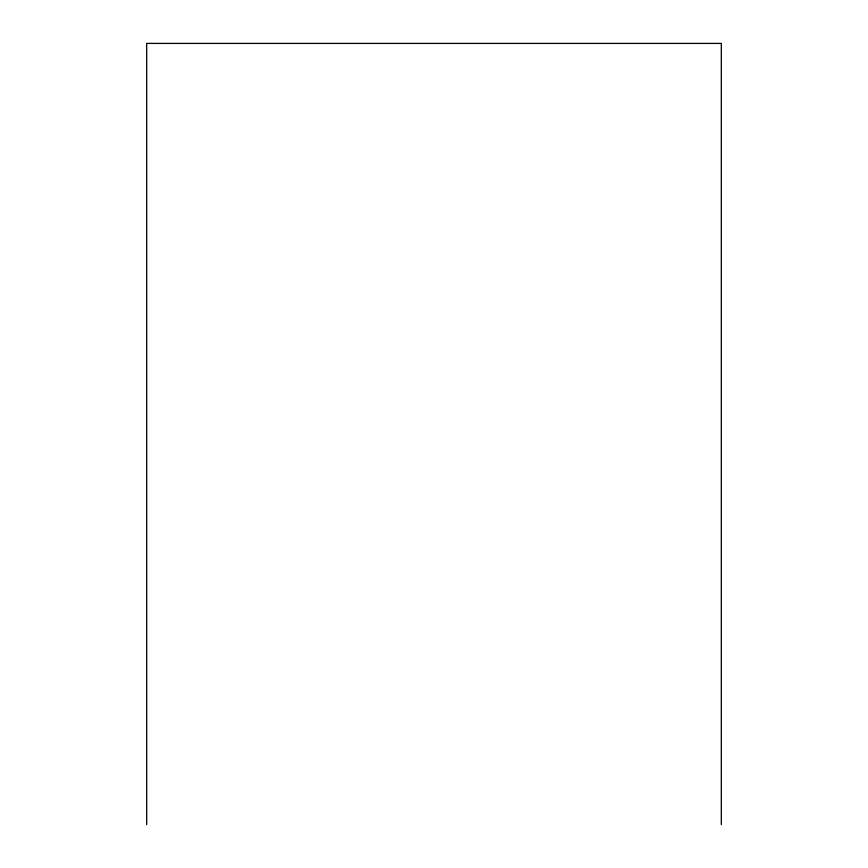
<?xml version="1.0" encoding="UTF-8"?>
<svg xmlns="http://www.w3.org/2000/svg" width="868" height="868" viewBox="0 0 868 868"><rect width="100%" height="100%" fill="white"/><g stroke="black" fill="none" stroke-linecap="round" stroke-linejoin="round"><path stroke-width="1.3" d="M721.319 824.6L721.319 43.4L146.681 43.4L146.681 824.6"/></g></svg>
